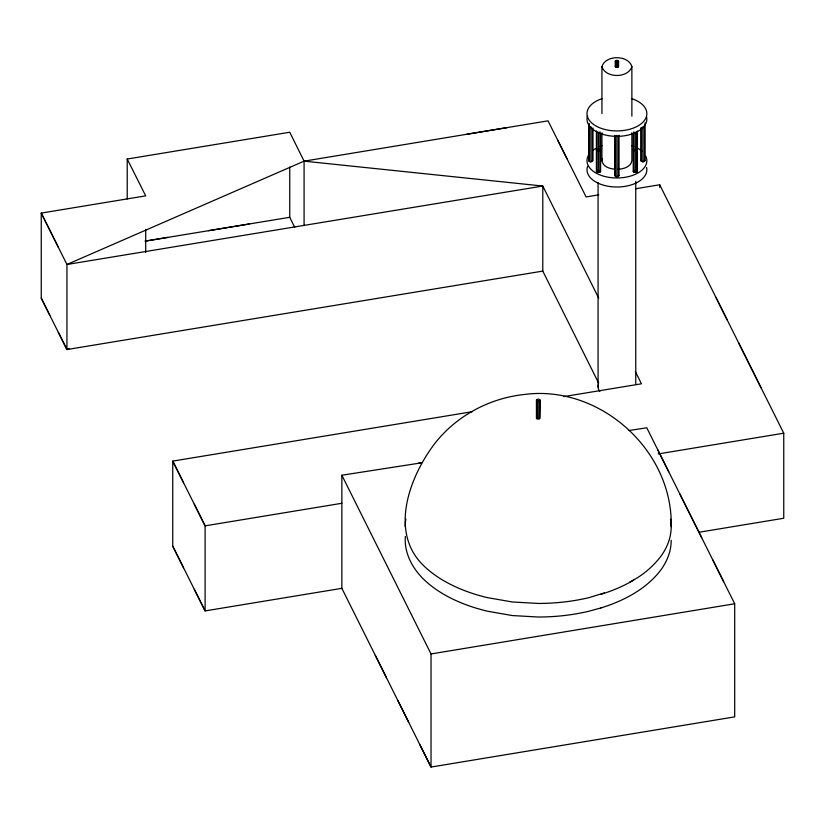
<?xml version="1.0" encoding="UTF-8"?>
<svg xmlns="http://www.w3.org/2000/svg" width="825" height="825" viewBox="0 0 825 825"><rect width="100%" height="100%" fill="white"/><g stroke="black" fill="none" stroke-linecap="round" stroke-linejoin="round"><path stroke-width="1.24" d="M604.385 592.897L589.091 597.609A132.495 76.498 0 0 1 538.209 603.446L512.263 601.972L487.317 597.609A133.031 76.808 0 0 1 444.17 580.965A133.31 76.962 0 0 1 420.915 562.867C389.266 528.443 411.087 473.632 436.054 441.911C457.504 415.336 489.895 398.228 523.793 394.546C599.466 384.141 673.231 450.233 671.189 526.67A132.557 76.529 0 0 1 661.062 556.05C652.853 566.888 642.077 575.902 629.918 581.955M601.941 113.644L601.941 66.588C605.478 54.759 628.351 54.759 631.878 66.588L631.878 116.191M614.976 169.187C609.768 168.847 602.766 166.671 601.941 160.7L602.467 158.462M631.878 66.588C628.351 78.427 605.478 78.427 601.941 66.588M592.979 127.906L592.979 160.7L590.875 161.917L589.38 161.556L588.772 160.7L589.38 159.833M640.85 127.906L640.85 160.7L642.953 161.917L645.057 160.7L645.057 122.853M597.011 149.201L596.403 150.068L597.011 150.923M599.992 150.923L600.6 150.068L599.981 149.201M637.426 130.969L637.426 171.332L636.817 172.188L633.837 172.188L633.229 171.332L633.837 170.466M600.6 133.485L600.6 171.332L599.981 172.188L597.011 172.188L596.403 171.332L597.011 170.476M633.837 149.201L633.229 150.068L633.837 150.923M536.436 418.358L536.436 399.991L538.209 398.97L539.973 399.991L539.973 418.358M539.457 419.079L539.973 399.991M614.811 135.372L614.811 175.735L616.914 176.952L619.018 175.735L619.018 135.372M615.254 61.163L616.914 60.204L618.575 61.163L618.575 66.588L616.914 67.547L615.254 66.588L615.254 61.163L616.914 62.123L618.575 61.163M615.254 66.588L615.739 65.907M640.85 160.7L641.479 159.833M634.26 579.387L632.239 580.965A133.248 76.931 0 0 1 600.899 594.382M598.806 194.844L586.111 196.938L548.037 120.842L304.085 161.153L66.949 264.485L66.949 349.542L542.788 271.095L598.692 383.161M304.085 225.596L304.085 161.153L289.74 132.237L127.215 159.029L145.705 195.855L41.25 213.087L41.25 298.155L66.949 349.542L69.31 348.521M600.899 607.953L589.091 611.181A132.495 76.498 0 0 1 538.209 617.018L512.263 615.553L487.317 611.181A133.031 76.808 0 0 1 444.17 594.536A133.31 76.962 0 0 1 420.915 576.438C411.84 566.579 405.302 553.864 405.219 540.241A132.443 76.467 0 0 1 405.374 536.477M536.436 399.991L536.951 400.713L539.457 400.713M466.723 134.279L507.365 127.566M294.711 227.308L289.74 217.305L144.994 241.158L167.846 237.394M208.477 230.691L249.109 223.998M635.601 188.76L659.701 184.769L783.75 433.197L783.75 518.255L698.775 532.29M472.508 411.665L172.745 461.113L172.745 546.171L183.532 567.755M563.743 396.608L641.448 383.8L635.415 371.714M341.859 503.281L205.105 525.855L172.745 461.113L183.532 482.697M658.185 453.936L783.75 433.197M628.98 430.537L646.769 427.773L734.693 603.766L734.693 716.873L431.032 767.054L341.859 588.338L205.105 610.913L172.745 546.171M418.079 463.361L421.895 462.773L341.859 475.231L431.032 653.947L734.693 603.766M617.884 169.269C623.36 169.042 630.95 167.042 631.878 160.7L631.878 132.722M304.085 161.153L542.788 186.037L598.692 298.093M618.399 174.879L619.018 175.735M599.992 170.466L600.6 171.332M644.449 159.833L645.057 160.7M557.556 139.868L567.074 158.895M58.389 247.356L41.25 213.087L66.949 264.485L542.788 186.037L542.788 271.095M58.389 332.413L66.949 349.542M716.079 297.691L727.372 320.275M738.643 342.86L761.197 388.028M657.762 449.769L668.755 471.766M679.748 493.773L701.724 537.766M712.717 559.773L723.7 581.769M375.303 655.359L386.44 677.696M397.598 700.033L408.736 722.37M419.894 744.707L431.032 767.054L431.032 653.947M194.329 504.281L205.105 525.855L205.105 610.913L194.329 589.339M41.25 298.155L49.809 315.284M670.55 519.152L671.189 526.67M659.701 184.769L659.701 187.347M644.449 124.977L644.449 161.556M642.953 126.596L642.953 161.917M641.479 127.504L641.479 161.556M636.817 131.825L636.817 172.188M635.755 181.314L635.755 384.347M635.333 132.175L635.333 172.538M633.837 131.825L633.837 172.188M633.229 133.485L633.229 171.332M618.399 135.774L618.399 176.602M618.09 61.844L618.09 67.268M616.914 62.123L616.914 67.547M616.914 135.321L616.914 176.952M615.739 60.483L615.739 67.268M615.429 136.238L615.429 176.602M601.941 132.722L601.941 160.7M599.981 131.825L599.981 172.188M598.496 132.175L598.496 172.538M598.073 182.593L598.073 386.915M597.011 131.825L597.011 172.188M596.403 130.969L596.403 171.332M592.35 128.762L592.35 161.556M590.875 126.596L590.875 161.917M589.38 123.719L589.38 161.556M588.772 124.121L588.772 160.7M538.199 401.012L538.199 419.378M536.951 400.713L536.951 419.079M341.859 475.231L341.859 588.338M289.74 167.042L289.74 217.305M145.705 229.36L145.705 252.563M127.215 159.029L127.215 198.98M600.899 607.953A133.248 76.931 0 0 0 632.239 594.536C643.242 588.05 653.452 579.975 661.062 569.632A132.557 76.529 0 0 0 671.189 540.241M405.219 526.67A132.443 76.467 0 0 1 405.859 519.152M631.868 98.68A29.917 17.273 0 0 1 639.839 124.75A29.917 17.273 0 0 1 593.99 124.75A29.917 17.273 0 0 1 601.951 98.68M646.583 116.82A29.917 17.273 0 0 1 615.935 136.342A29.917 17.273 0 0 1 587.565 115.696M645.82 156.224A29.917 17.273 0 0 1 614.955 177.932A29.917 17.273 0 0 1 589.267 154.089M592.701 150.542A29.917 17.273 0 0 1 595.753 148.479M599.754 146.541A29.917 17.273 0 0 1 601.951 145.736M631.868 145.736A29.917 17.273 0 0 1 634.064 146.541M638.076 148.479A29.917 17.273 0 0 1 642.015 151.295M646.583 167.496A29.917 17.273 0 0 1 615.935 187.007A29.917 17.273 0 0 1 587.565 166.372M599.837 391.514A18.841 10.88 0 0 1 598.362 385.028"/></g></svg>
